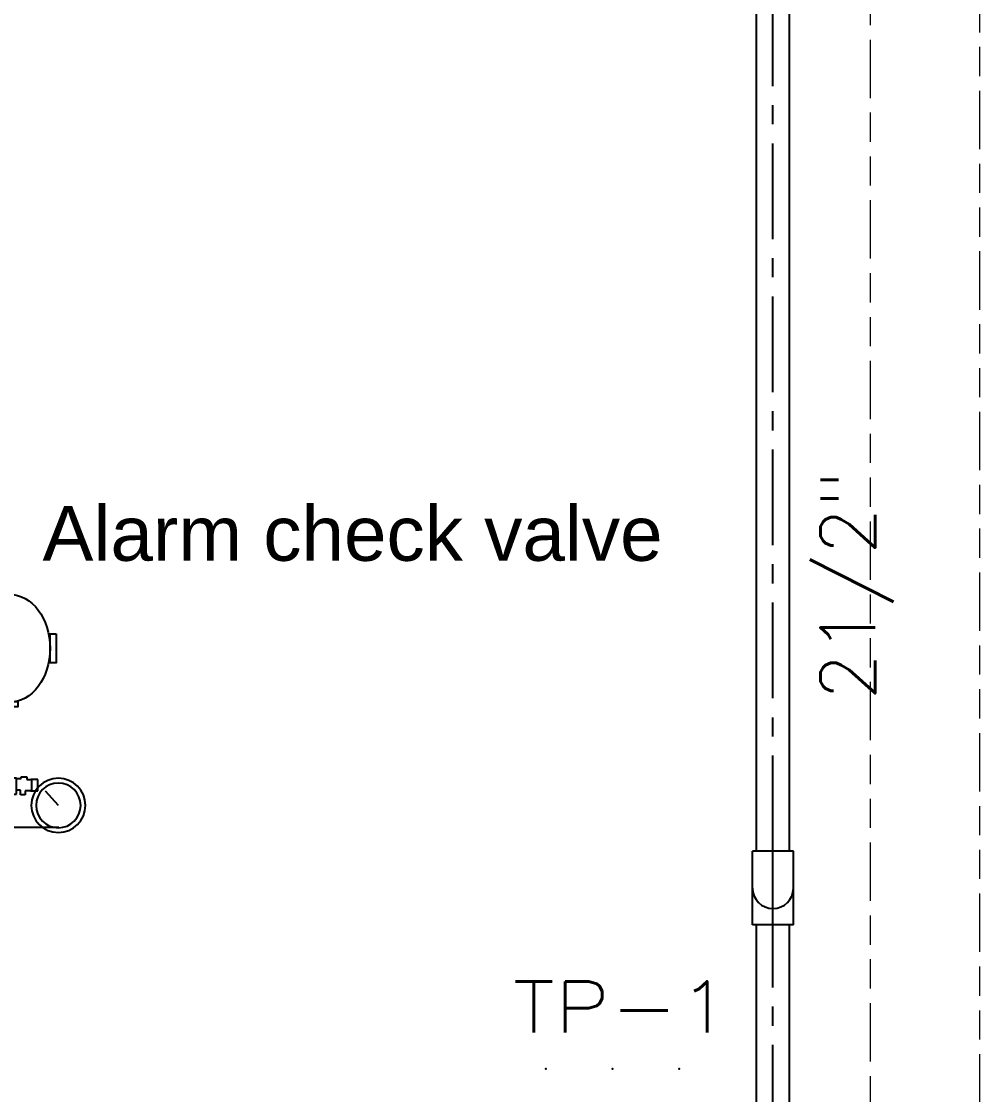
# Model space of a CAD drawing. Extents: x -234346 to 58427, y -132654 to -82394.
# Drawn here: x -198037 to -195410, y -102595 to -99654 of the extents above; entities that cross this region are included whole.
import ezdxf
from ezdxf.enums import TextEntityAlignment as Align

# ---------------------------------------------------------------- set-up
doc = ezdxf.new("R2010")
doc.units = 0
doc.header["$LTSCALE"] = 8
doc.linetypes.add('CENTER', pattern=[50.8, 31.75, -6.35, 6.35, -6.35])
doc.linetypes.add('Double dash', pattern=[55, 20, -5, 10, -5, 10, -5])
doc.layers.get('0').update_dxf_attribs({"color": 9, "lineweight": 5})
doc.layers.add('C-PROP-LINE-OTLN', color=7, linetype='Double dash', lineweight=9)
for name, color, linetype in [('M-PB_CW', 5, 'Continuous'), ('M-PB_FIRE-texts', 1, 'Continuous'), ('M-SCH-TEXT', 3, 'Continuous'), ('M1', 4, 'Continuous'), ('MDTEXT', 3, 'Continuous'), ('MF', 210, 'Continuous'), ('PUMP EQUIPMENT BLOCK', 30, 'Continuous')]:
    doc.layers.add(name, color=color, linetype=linetype)
doc.styles.add('ARIAL', font='arial.ttf')
doc.styles.add('ROMANS', font='romans.shx', dxfattribs={"width": 0.85})
doc.styles.add('SIMPLEX', font='SIMPLEX.shx', dxfattribs={"height": 150})

# ---------------------------------------------------------------- blocks, each defined once
blk = doc.blocks.new('BOOSTER PUMP BLOCK')
for p in [(606, 287.3), (606, 104.8), (606, -77.7)]:
    blk.add_point(p)
blk = doc.blocks.new('A$C7F0A3997')
at = {"layer": 'MF'}
for p, q in [((-0.0125, -0.1398), (-0.0125, 0.1398)), ((-0.0125, 0.1398), (0.0125, 0.1398)), ((0.0125, -0.1398), (0.0125, 0.1398)), ((0.0125, -0.1398), (-0.0125, -0.1398))]:
    blk.add_line(p, q, dxfattribs=at)
at = {"layer": 'MF', "color": 1}
for p, q in [((-0.0125, 0.1319), (0.0125, 0.1319)), ((-0.0125, 0.1099), (0.0125, 0.1099)), ((-0.0125, 0.0844), (0.0125, 0.0844)), ((-0.0125, -0.0836), (0.0125, -0.0836)), ((-0.0125, -0.1091), (0.0125, -0.1091)), ((-0.0125, -0.1311), (0.0125, -0.1311))]:
    blk.add_line(p, q, dxfattribs=at)
blk = doc.blocks.new('A$C1EFA57D5')
at = {"layer": 'M1', "color": 2}
for p, q in [((0.0901, 0.1832), (0.0901, 0.4138)), ((0.2768, 0.3064), (0.2314, 0.3064)), ((0.2314, 0.3064), (0.2314, 0.2823)), ((0.2318, 0.3029), (0.2318, 0.3313)), ((0.2318, 0.3313), (0.2759, 0.3313)), ((0.2759, 0.3313), (0.2759, 0.3055)), ((0.2768, 0.2885), (0.2768, 0.3064)), ((0.2314, 0.2823), (0.2165, 0.2823)), ((0.2165, 0.2823), (0.2165, 0.2644)), ((0.2165, 0.2644), (0.234, 0.2644)), ((0.234, 0.2644), (0.234, 0.247)), ((0.2864, 0.2885), (0.2768, 0.2885)), ((0.2807, 0.2452), (0.2807, 0.2666)), ((0.2807, 0.2666), (0.2864, 0.2666)), ((0.2864, 0.2666), (0.2864, 0.2885)), ((0.2191, 0.2211), (0.2191, 0.2478)), ((0.2191, 0.2478), (0.282, 0.2478)), ((0.2388, 0.2211), (0.2191, 0.2211)), ((0.2816, 0.2216), (0.2357, 0.2216)), ((0.2357, 0.2216), (0.2357, 0.1469)), ((0.2585, 0.2216), (0.2585, 0.1369)), ((0.282, 0.2478), (0.282, 0.2203)), ((0.1168, 0.1832), (0.0901, 0.1832)), ((0.1168, 0.1387), (0.1168, 0.1832)), ((0.069, 0.1354), (0.069, -0.1753)), ((0.1296, 0.1354), (0.069, 0.1354)), ((0.0976, 0.1354), (0.0976, 0.1191)), ((0.2368, 0.1462), (0.1296, 0.1462)), ((0.1296, 0.1462), (0.1296, 0.1354)), ((0.2368, 0.1369), (0.2368, 0.1462)), ((0.2707, 0.1369), (0.2368, 0.1369)), ((0.2707, -0.1485), (0.2707, 0.1369)), ((0.025, 0.0857), (0.069, 0.0857)), ((0.0988, -0.1374), (0.0988, 0.1247)), ((0.0988, 0.1247), (0.2396, 0.1247)), ((0.1193, -0.0953), (0.1193, 0.098)), ((0.1193, 0.098), (0.1297, 0.098)), ((0.1297, 0.098), (0.1297, 0.1131)), ((0.1297, 0.1131), (0.1436, 0.1131)), ((0.1436, 0.1131), (0.1436, 0.1258)), ((0.2396, 0.1247), (0.2396, 0.1027)), ((0.2396, 0.1027), (0.2558, 0.1027)), ((0.2558, 0.1027), (0.2558, -0.0896)), ((0.2882, 0.1113), (0.2707, 0.1113)), ((0.2882, 0.1113), (0.2882, -0.1113)), ((0.345, 0.077), (0.2882, 0.077)), ((0.345, -0.077), (0.345, 0.077)), ((0.4276, 0.0525), (0.4276, -0.0525)), ((0.49, 0.0507), (0.4522, 0.0507)), ((0.4522, 0.0507), (0.4522, -0.049)), ((0.5589, 0.0618), (0.49, 0.0618)), ((0.49, 0.0618), (0.49, 0.0507)), ((0.5589, 0.0486), (0.5589, 0.0618)), ((0.6021, 0.0486), (0.5589, 0.0486)), ((0.5589, 0.0486), (0.5589, 0.0486)), ((0.6021, -0.049), (0.6021, 0.0486)), ((0.366, 0.039), (0.427, 0.039)), ((0.4513, 0.0254), (0.4265, 0.0254)), ((0.3654, -0.0305), (0.427, -0.0305)), ((0.4519, -0.0209), (0.4259, -0.0209)), ((0.2923, -0.077), (0.345, -0.077)), ((0.4522, -0.049), (0.3653, -0.049)), ((0.4522, -0.049), (0.6021, -0.049)), ((0.4781, -0.3493), (0.4781, -0.049)), ((0.5669, -0.0519), (0.5669, -0.3493)), ((0.025, -0.0859), (0.069, -0.0859)), ((0.1367, -0.0953), (0.069, -0.0953)), ((0.1367, -0.1116), (0.1367, -0.0953)), ((0.2315, -0.1116), (0.1367, -0.1116)), ((0.2385, -0.1023), (0.2315, -0.1023)), ((0.2315, -0.1023), (0.2315, -0.1116)), ((0.2558, -0.0896), (0.2385, -0.0896)), ((0.2385, -0.0896), (0.2385, -0.0896)), ((0.2385, -0.0896), (0.2385, -0.1023)), ((0.2882, -0.1113), (0.2707, -0.1113)), ((0.0917, -0.1753), (0.0917, -0.1358)), ((0.2692, -0.1505), (0.2494, -0.1505)), ((0.2494, -0.1505), (0.2494, -0.1674)), ((0.2494, -0.1674), (0.2494, -0.1787)), ((0.099, -0.1753), (0.069, -0.1753)), ((0.1787, -0.2087), (0.0713, -0.2087)), ((0.099, -0.1883), (0.099, -0.1753)), ((0.2082, -0.1883), (0.099, -0.1883)), ((0.1796, -0.2119), (0.1796, -0.1838)), ((0.2494, -0.1787), (0.2082, -0.1787)), ((0.2082, -0.1787), (0.2082, -0.1883)), ((0.4734, -0.371), (0.4734, -0.4269)), ((0.5669, -0.3493), (0.4781, -0.3493)), ((0.5706, -0.3464), (0.4887, -0.3464)), ((0.5827, -0.4141), (0.5827, -0.3695)), ((0.5834, -0.4141), (0.5834, -0.4297))]:
    blk.add_line(p, q, dxfattribs=at)
at = {"layer": 'M1', "color": 1}
for p, q in [((0.1749, 0.4121), (0.2311, 0.3621)), ((0.5612, 0.2493), (0.5612, 0.1897)), ((0.917, -0.1636), (0.6608, -0.1636)), ((0.6608, -0.1636), (0.7219, -0.2654)), ((0.8471, -0.2654), (0.917, -0.1607)), ((0.7219, -0.2654), (0.7219, -0.3032)), ((0.8471, -0.2654), (0.7219, -0.2654)), ((0.8471, -0.3032), (0.8471, -0.2654)), ((0.7219, -0.3032), (0.8471, -0.3032)), ((0.7509, -0.3464), (0.7509, -0.3048)), ((0.8328, -0.3062), (0.8328, -0.3464)), ((0.8328, -0.3464), (0.7509, -0.3464)), ((0.7509, -0.4282), (0.7509, -0.3708)), ((0.8328, -0.3708), (0.8328, -0.4282)), ((0.7509, -0.3987), (0.5827, -0.3987)), ((0.7509, -0.4141), (0.5827, -0.4141))]:
    blk.add_line(p, q, dxfattribs=at)
for points in [[(0.8469, 0.403), (0.7331, 0.403), (0.7331, 0.38), (0.8469, 0.38)], [(0.5814, 0.2533), (0.5607, 0.2533), (0.5607, 0.1863), (0.5814, 0.1863)], [(0.8543, -0.345), (0.7193, -0.345), (0.7193, -0.3708), (0.8543, -0.3708)], [(0.8543, -0.4282), (0.7193, -0.4282), (0.7193, -0.454), (0.8543, -0.454)]]:
    blk.add_lwpolyline(points, close=True, dxfattribs=at)
at = {"layer": 'M1', "color": 1, "const_width": 0.02}
blk.add_lwpolyline([(0.5244, 0.0618), (0.5244, 0.1996, -0.414214), (0.5444, 0.2196), (0.5607, 0.2196)], format="xyb", dxfattribs=at)
at = {"layer": 'M1', "color": 2}
blk.add_lwpolyline([(0.3453, 0.1031), (0.3453, -0.1031, 0.414214), (0.3503, -0.1081), (0.3601, -0.1081, 0.414214), (0.3651, -0.1031), (0.3651, 0.1031, 0.414214), (0.3601, 0.1081), (0.3503, 0.1081, 0.414214)], format="xyb", close=True, dxfattribs=at)
at = {"layer": 'M1', "color": 1, "const_width": 0.02}
blk.add_lwpolyline([(0.7889, -0.126), (0.7889, 0.0566)], dxfattribs=at)
at = {"layer": 'M1', "color": 2}
for points in [[(0.5921, -0.345), (0.4571, -0.345), (0.4571, -0.3708), (0.5921, -0.3708)], [(0.5921, -0.4282), (0.4571, -0.4282), (0.4571, -0.454), (0.5921, -0.454)]]:
    blk.add_lwpolyline(points, close=True, dxfattribs=at)
blk.add_circle((0.1749, 0.4121), 0.1062, dxfattribs=at)
at = {"layer": 'M1', "color": 1}
blk.add_circle((0.1749, 0.4121), 0.0875, dxfattribs=at)
at = {"layer": 'M1', "color": 1, "extrusion": (0, 0, -1)}
blk.add_ellipse((0.79, 0.2206), major_axis=(0.2113, 0), ratio=0.754298, dxfattribs=at)
at = {"layer": 'M1', "color": 1, "xscale": -1}
blk.add_blockref('A$C7F0A3997', (0.0125, 0), dxfattribs=at)

msp = doc.modelspace()

# ---------------------------------------------------------------- linework, layer by layer
at = {"layer": 'C-PROP-LINE-OTLN', "color": 8}
for points in [[(-195410.3, -105950.9), (-203632.3, -105950.9), (-203632.3, -94564.1), (-195410.3, -94564.1)], [(-195710.3, -105650.9), (-203332.3, -105650.9), (-203332.3, -94864.1), (-195710.3, -94864.1)]]:
    msp.add_lwpolyline(points, close=True, dxfattribs=at)
at = {"layer": 'M-PB_CW', "lineweight": -3, "ltscale": 1.032}
for p, q in [((-196021.6, -101928.1), (-196021.6, -91782.9)), ((-195931.6, -101928.1), (-195931.6, -91782.9)), ((-195920.6, -101928.1), (-196032.6, -101928.1)), ((-196032.6, -102029.1), (-196032.6, -101928.1)), ((-195920.6, -102029.1), (-195920.6, -101928.1)), ((-196032.6, -102130.1), (-196032.6, -102029.1)), ((-195920.6, -102130.1), (-195920.6, -102029.1)), ((-195920.6, -102130.1), (-196032.6, -102130.1)), ((-196021.6, -102720.7), (-196021.6, -102130.1)), ((-195931.6, -102720.7), (-195931.6, -102130.1))]:
    msp.add_line(p, q, dxfattribs=at)
at = {"layer": 'M-PB_CW', "color": 9, "linetype": 'CENTER', "lineweight": -3, "ltscale": 1.032}
for p, q in [((-195976.6, -101928.1), (-195976.6, -91782.9)), ((-195976.6, -102029.1), (-195976.6, -101928.1)), ((-195976.6, -102130.1), (-195976.6, -102029.1)), ((-195976.6, -102720.7), (-195976.6, -102130.1))]:
    msp.add_line(p, q, dxfattribs=at)
at = {"layer": 'M-PB_CW', "lineweight": -3, "ltscale": 1.032}
msp.add_arc((-195976.6, -102029.1), 56, 180, 0, dxfattribs=at)

# ---------------------------------------------------------------- block references
at = {"layer": 'M1', "xscale": -700.0000000000001, "yscale": 700.0000000000001, "zscale": 700.0000000000001, "rotation": 270}
msp.add_blockref('A$C1EFA57D5', (-198224, -101924.9), dxfattribs=at)
at = {"layer": 'PUMP EQUIPMENT BLOCK', "ltscale": 1.032, "xscale": -1, "rotation": 269.9999999999878}
msp.add_blockref('BOOSTER PUMP BLOCK', (-196521.3, -103130.8), dxfattribs=at)

# ---------------------------------------------------------------- texts
at = {"layer": 'M-PB_FIRE-texts', "lineweight": 15, "style": 'ARIAL'}
msp.add_text('Alarm check valve', height=150, dxfattribs=at).set_placement((-197979.1, -101132.2))
at = {"layer": 'M-SCH-TEXT', "color": 7, "style": 'ROMANS', "width": 1.2}
msp.add_text('TP-1', height=140, dxfattribs=at).set_placement((-196391, -102354.9), align=Align.MIDDLE_CENTER)
at = {"layer": 'MDTEXT', "insert": (-195746.6, -101514.3), "char_height": 150, "attachment_point": 4, "rotation": 90, "style": 'SIMPLEX'}
msp.add_mtext('\\A1;21/2"', dxfattribs=at)

doc.saveas('drawing.dxf')
